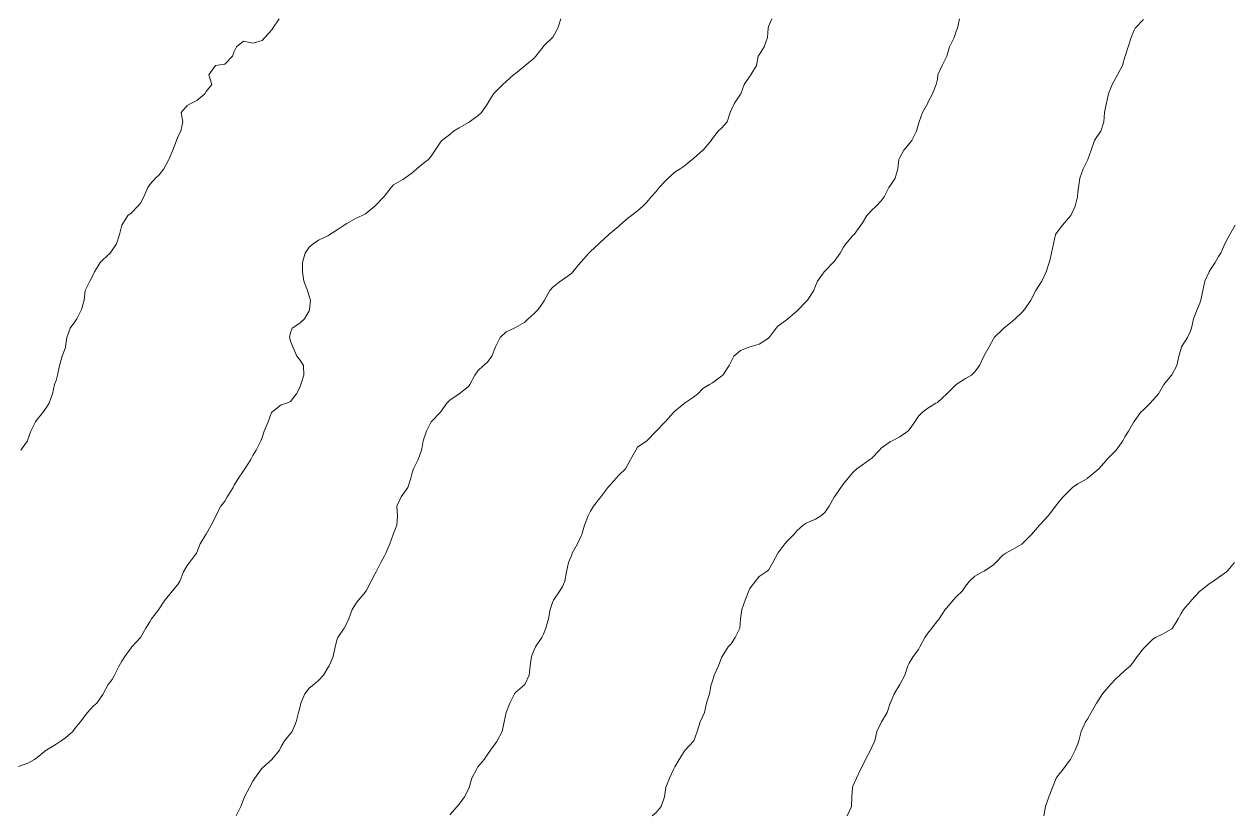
# Model space of a CAD drawing. Header units: centimetres. Extents: x 0 to 642158, y -847 to 649707.
# Drawn here: x 616081 to 616145.5, y 620590.9 to 620633 of the extents above; entities that cross this region are included whole.
import ezdxf

# ---------------------------------------------------------------- set-up
doc = ezdxf.new("R2010")
doc.units = ezdxf.units.CM
doc.header["$MEASUREMENT"] = 0
doc.layers.add('WAL_topographie 0.5', color=253, linetype='Continuous', lineweight=20)

msp = doc.modelspace()

# ---------------------------------------------------------------- linework, layer by layer
at = {"layer": 'WAL_topographie 0.5'}
for points in [[(616109.663, 620633.25), (616109.506, 620632.75), (616109.25, 620632.274), (616109.231, 620632.25), (616108.75, 620631.787), (616108.72, 620631.75), (616108.341, 620631.25), (616108.25, 620631.153), (616107.769, 620630.75), (616107.75, 620630.736), (616107.25, 620630.331), (616107.154, 620630.25), (616106.75, 620629.9), (616106.583, 620629.75), (616106.25, 620629.429), (616106.083, 620629.25), (616105.782, 620628.75), (616105.75, 620628.71), (616105.43, 620628.25), (616105.25, 620628.074), (616104.806, 620627.75), (616104.75, 620627.712), (616104.25, 620627.441), (616103.94, 620627.25), (616103.75, 620627.083), (616103.329, 620626.75), (616103.25, 620626.667), (616102.962, 620626.25), (616102.75, 620625.927), (616102.619, 620625.75), (616102.25, 620625.484), (616101.982, 620625.25), (616101.75, 620625.033), (616101.345, 620624.75), (616101.25, 620624.681), (616100.75, 620624.393), (616100.625, 620624.25), (616100.25, 620623.77), (616100.235, 620623.75), (616099.75, 620623.25), (616099.75, 620623.25), (616099.25, 620622.853), (616099.066, 620622.75), (616098.75, 620622.61), (616098.25, 620622.328), (616098.12, 620622.25), (616097.75, 620621.987), (616097.359, 620621.75), (616097.25, 620621.669), (616096.75, 620621.44), (616096.454, 620621.25), (616096.25, 620621.06), (616096.036, 620620.75), (616095.884, 620620.25), (616095.893, 620619.75), (616095.956, 620619.25), (616096.152, 620618.75), (616096.25, 620618.464), (616096.318, 620618.25), (616096.271, 620617.75), (616096.25, 620617.667), (616096, 620617.25), (616095.75, 620617.023), (616095.35, 620616.75), (616095.25, 620616.5), (616095.203, 620616.25), (616095.25, 620616.062), (616095.382, 620615.75), (616095.598, 620615.25), (616095.75, 620615.056), (616095.94, 620614.75), (616095.964, 620614.25), (616095.811, 620613.75), (616095.75, 620613.583), (616095.571, 620613.25), (616095.25, 620612.841), (616095.05, 620612.75), (616094.75, 620612.662), (616094.25, 620612.27), (616094.239, 620612.25), (616094.056, 620611.75), (616093.854, 620611.25), (616093.75, 620610.927), (616093.669, 620610.75), (616093.417, 620610.25), (616093.25, 620609.954), (616093.143, 620609.75), (616092.817, 620609.25), (616092.75, 620609.139), (616092.487, 620608.75), (616092.25, 620608.37), (616092.194, 620608.25), (616091.882, 620607.75), (616091.75, 620607.531), (616091.545, 620607.25), (616091.274, 620606.75), (616091.25, 620606.697), (616091.026, 620606.25), (616090.75, 620605.773), (616090.735, 620605.75), (616090.426, 620605.25), (616090.25, 620604.786), (616090.232, 620604.75), (616089.859, 620604.25), (616089.75, 620604.091), (616089.553, 620603.75), (616089.348, 620603.25), (616089.25, 620603.083), (616088.964, 620602.75), (616088.75, 620602.477), (616088.55, 620602.25), (616088.25, 620601.781), (616088.233, 620601.75), (616087.848, 620601.25), (616087.75, 620601.083), (616087.534, 620600.75), (616087.25, 620600.25), (616087.25, 620600.25), (616086.796, 620599.75), (616086.75, 620599.71), (616086.421, 620599.25), (616086.25, 620599), (616086.107, 620598.75), (616085.872, 620598.25), (616085.75, 620598.023), (616085.528, 620597.75), (616085.266, 620597.25), (616085.25, 620597.221), (616084.917, 620596.75), (616084.75, 620596.607), (616084.427, 620596.25), (616084.25, 620596.03), (616084.056, 620595.75), (616083.75, 620595.395), (616083.635, 620595.25), (616083.25, 620594.901), (616083.026, 620594.75), (616082.75, 620594.564), (616082.25, 620594.263), (616082.227, 620594.25), (616081.75, 620593.861), (616081.607, 620593.75), (616081.25, 620593.547), (616080.75, 620593.377)], [(616094.646, 620633.25), (616094.319, 620632.75), (616094.25, 620632.659), (616093.89, 620632.25), (616093.75, 620632.083), (616093.25, 620631.946), (616092.75, 620632.046), (616092.368, 620631.75), (616092.25, 620631.5), (616092.155, 620631.25), (616091.75, 620630.825), (616091.25, 620630.75), (616091.25, 620630.75), (616090.9, 620630.25), (616091.05, 620629.75), (616090.75, 620629.375), (616090.679, 620629.25), (616090.25, 620628.897), (616089.972, 620628.75), (616089.75, 620628.617), (616089.426, 620628.25), (616089.512, 620627.75), (616089.4, 620627.25), (616089.25, 620626.95), (616089.167, 620626.75), (616088.981, 620626.25), (616088.768, 620625.75), (616088.75, 620625.712), (616088.5, 620625.25), (616088.25, 620624.934), (616088.056, 620624.75), (616087.75, 620624.406), (616087.641, 620624.25), (616087.434, 620623.75), (616087.25, 620623.417), (616087.104, 620623.25), (616086.75, 620622.881), (616086.583, 620622.75), (616086.25, 620622.25), (616086.25, 620622.25), (616086.137, 620621.75), (616085.976, 620621.25), (616085.75, 620620.9), (616085.635, 620620.75), (616085.25, 620620.393), (616085.096, 620620.25), (616084.794, 620619.75), (616084.75, 620619.635), (616084.55, 620619.25), (616084.307, 620618.75), (616084.25, 620618.25), (616084.25, 620618.25), (616084.104, 620617.75), (616083.861, 620617.25), (616083.75, 620617.088), (616083.5, 620616.75), (616083.325, 620616.25), (616083.258, 620615.75), (616083.25, 620615.726), (616083.078, 620615.25), (616082.941, 620614.75), (616082.825, 620614.25), (616082.75, 620613.956), (616082.669, 620613.75), (616082.557, 620613.25), (616082.387, 620612.75), (616082.25, 620612.554), (616082.037, 620612.25), (616081.75, 620611.879), (616081.661, 620611.75), (616081.402, 620611.25), (616081.25, 620610.812), (616081.223, 620610.75), (616080.875, 620610.25)], [(616120.931, 620633.25), (616120.75, 620632.844), (616120.724, 620632.75), (616120.683, 620632.25), (616120.506, 620631.75), (616120.25, 620631.33), (616120.194, 620631.25), (616120.114, 620630.75), (616119.802, 620630.25), (616119.75, 620630.192), (616119.455, 620629.75), (616119.262, 620629.25), (616119.25, 620629.228), (616118.936, 620628.75), (616118.75, 620628.368), (616118.701, 620628.25), (616118.536, 620627.75), (616118.25, 620627.438), (616118.062, 620627.25), (616117.75, 620626.865), (616117.679, 620626.75), (616117.264, 620626.25), (616117.25, 620626.236), (616116.75, 620625.803), (616116.681, 620625.75), (616116.25, 620625.393), (616116.033, 620625.25), (616115.75, 620625.074), (616115.397, 620624.75), (616115.25, 620624.611), (616114.917, 620624.25), (616114.75, 620624.033), (616114.492, 620623.75), (616114.25, 620623.464), (616114.05, 620623.25), (616113.75, 620623.013), (616113.438, 620622.75), (616113.25, 620622.62), (616112.825, 620622.25), (616112.75, 620622.179), (616112.25, 620621.761), (616112.236, 620621.75), (616111.75, 620621.3), (616111.699, 620621.25), (616111.25, 620620.843), (616111.155, 620620.75), (616110.75, 620620.278), (616110.724, 620620.25), (616110.313, 620619.75), (616110.25, 620619.681), (616109.75, 620619.318), (616109.657, 620619.25), (616109.25, 620618.936), (616109.091, 620618.75), (616108.806, 620618.25), (616108.75, 620618.146), (616108.462, 620617.75), (616108.25, 620617.531), (616107.929, 620617.25), (616107.75, 620617.065), (616107.25, 620616.777), (616107.187, 620616.75), (616106.75, 620616.55), (616106.432, 620616.25), (616106.25, 620615.897), (616106.192, 620615.75), (616105.994, 620615.25), (616105.75, 620614.944), (616105.543, 620614.75), (616105.25, 620614.467), (616105.083, 620614.25), (616104.825, 620613.75), (616104.75, 620613.643), (616104.25, 620613.25), (616104.25, 620613.25), (616103.75, 620612.917), (616103.589, 620612.75), (616103.25, 620612.273), (616103.232, 620612.25), (616102.75, 620611.75), (616102.75, 620611.75), (616102.505, 620611.25), (616102.328, 620610.75), (616102.25, 620610.312), (616102.236, 620610.25), (616102.061, 620609.75), (616101.818, 620609.25), (616101.75, 620609.042), (616101.675, 620608.75), (616101.506, 620608.25), (616101.25, 620607.875), (616101.153, 620607.75), (616100.917, 620607.25), (616100.952, 620606.75), (616100.924, 620606.25), (616100.75, 620605.809), (616100.728, 620605.75), (616100.546, 620605.25), (616100.339, 620604.75), (616100.25, 620604.568), (616100.066, 620604.25), (616099.816, 620603.75), (616099.75, 620603.625), (616099.547, 620603.25), (616099.291, 620602.75), (616099.25, 620602.694), (616098.886, 620602.25), (616098.75, 620602.089), (616098.544, 620601.75), (616098.362, 620601.25), (616098.25, 620601.011), (616098.11, 620600.75), (616097.776, 620600.25), (616097.75, 620600.159), (616097.637, 620599.75), (616097.524, 620599.25), (616097.312, 620598.75), (616097.25, 620598.63), (616097.006, 620598.25), (616096.75, 620597.956), (616096.491, 620597.75), (616096.25, 620597.559), (616096.017, 620597.25), (616095.804, 620596.75), (616095.75, 620596.5), (616095.687, 620596.25), (616095.562, 620595.75), (616095.34, 620595.25), (616095.25, 620595.129), (616094.926, 620594.75), (616094.75, 620594.434), (616094.66, 620594.25), (616094.25, 620593.75), (616094.25, 620593.75), (616093.75, 620593.294), (616093.712, 620593.25), (616093.347, 620592.75), (616093.25, 620592.591), (616093.063, 620592.25), (616092.804, 620591.75), (616092.75, 620591.617), (616092.597, 620591.25), (616092.353, 620590.75)], [(616130.927, 620633.25), (616130.819, 620632.75), (616130.75, 620632.584), (616130.639, 620632.25), (616130.405, 620631.75), (616130.25, 620631.25), (616130.25, 620631.25), (616130, 620630.75), (616129.783, 620630.25), (616129.75, 620630.036), (616129.683, 620629.75), (616129.5, 620629.25), (616129.25, 620628.779), (616129.234, 620628.75), (616128.963, 620628.25), (616128.783, 620627.75), (616128.75, 620627.643), (616128.646, 620627.25), (616128.385, 620626.75), (616128.25, 620626.583), (616127.961, 620626.25), (616127.75, 620625.854), (616127.7, 620625.75), (616127.645, 620625.25), (616127.509, 620624.75), (616127.25, 620624.382), (616127.167, 620624.25), (616126.917, 620623.75), (616126.75, 620623.538), (616126.482, 620623.25), (616126.25, 620623.04), (616125.993, 620622.75), (616125.75, 620622.364), (616125.672, 620622.25), (616125.306, 620621.75), (616125.25, 620621.69), (616124.871, 620621.25), (616124.75, 620621.075), (616124.569, 620620.75), (616124.25, 620620.308), (616124.2, 620620.25), (616123.75, 620619.785), (616123.714, 620619.75), (616123.365, 620619.25), (616123.25, 620619), (616123.159, 620618.75), (616122.824, 620618.25), (616122.75, 620618.173), (616122.343, 620617.75), (616122.25, 620617.664), (616121.77, 620617.25), (616121.75, 620617.234), (616121.25, 620616.865), (616121.146, 620616.75), (616120.781, 620616.25), (616120.75, 620616.217), (616120.25, 620615.897), (616119.75, 620615.75), (616119.75, 620615.75), (616119.25, 620615.567), (616118.898, 620615.25), (616118.75, 620614.964), (616118.653, 620614.75), (616118.308, 620614.25), (616118.25, 620614.204), (616117.75, 620613.826), (616117.594, 620613.75), (616117.25, 620613.538), (616116.972, 620613.25), (616116.75, 620613.062), (616116.274, 620612.75), (616116.25, 620612.736), (616115.75, 620612.331), (616115.679, 620612.25), (616115.25, 620611.764), (616115.236, 620611.75), (616114.75, 620611.25), (616114.75, 620611.25), (616114.25, 620610.75), (616114.25, 620610.75), (616113.75, 620610.406), (616113.664, 620610.25), (616113.379, 620609.75), (616113.25, 620609.485), (616113.125, 620609.25), (616112.75, 620608.886), (616112.621, 620608.75), (616112.25, 620608.317), (616112.183, 620608.25), (616111.8, 620607.75), (616111.75, 620607.685), (616111.405, 620607.25), (616111.25, 620606.985), (616111.125, 620606.75), (616110.934, 620606.25), (616110.786, 620605.75), (616110.75, 620605.679), (616110.558, 620605.25), (616110.282, 620604.75), (616110.25, 620604.667), (616110.076, 620604.25), (616109.966, 620603.75), (616109.891, 620603.25), (616109.75, 620602.968), (616109.625, 620602.75), (616109.275, 620602.25), (616109.25, 620602.179), (616109.107, 620601.75), (616109.012, 620601.25), (616108.878, 620600.75), (616108.75, 620600.426), (616108.656, 620600.25), (616108.326, 620599.75), (616108.25, 620599.603), (616108.1, 620599.25), (616108.026, 620598.75), (616107.973, 620598.25), (616107.75, 620597.75), (616107.75, 620597.75), (616107.25, 620597.324), (616107.193, 620597.25), (616106.957, 620596.75), (616106.75, 620596.25), (616106.75, 620596.25), (616106.654, 620595.75), (616106.543, 620595.25), (616106.277, 620594.75), (616106.25, 620594.708), (616105.917, 620594.25), (616105.75, 620594.021), (616105.574, 620593.75), (616105.25, 620593.35), (616105.185, 620593.25), (616104.928, 620592.75), (616104.786, 620592.25), (616104.75, 620592.162), (616104.531, 620591.75), (616104.25, 620591.375), (616104.15, 620591.25), (616103.75, 620590.806)], [(616140.75, 620633.207), (616140.306, 620632.75), (616140.25, 620632.632), (616140.095, 620632.25), (616139.921, 620631.75), (616139.762, 620631.25), (616139.75, 620631.212), (616139.617, 620630.75), (616139.357, 620630.25), (616139.25, 620630.054), (616139.075, 620629.75), (616138.882, 620629.25), (616138.763, 620628.75), (616138.75, 620628.688), (616138.66, 620628.25), (616138.621, 620627.75), (616138.476, 620627.25), (616138.25, 620626.946), (616138.138, 620626.75), (616137.946, 620626.25), (616137.773, 620625.75), (616137.75, 620625.704), (616137.528, 620625.25), (616137.344, 620624.75), (616137.278, 620624.25), (616137.25, 620624), (616137.222, 620623.75), (616137.097, 620623.25), (616136.864, 620622.75), (616136.75, 620622.607), (616136.429, 620622.25), (616136.25, 620622.017), (616136.045, 620621.75), (616135.942, 620621.25), (616135.847, 620620.75), (616135.75, 620620.361), (616135.721, 620620.25), (616135.561, 620619.75), (616135.321, 620619.25), (616135.25, 620619.141), (616135.007, 620618.75), (616134.75, 620618.275), (616134.738, 620618.25), (616134.407, 620617.75), (616134.25, 620617.593), (616133.897, 620617.25), (616133.75, 620617.128), (616133.294, 620616.75), (616133.25, 620616.694), (616132.788, 620616.25), (616132.75, 620616.179), (616132.51, 620615.75), (616132.25, 620615.286), (616132.236, 620615.25), (616132.007, 620614.75), (616131.75, 620614.423), (616131.577, 620614.25), (616131.25, 620614.069), (616130.75, 620613.75), (616130.75, 620613.75), (616130.25, 620613.25), (616130.25, 620613.25), (616129.75, 620612.793), (616129.675, 620612.75), (616129.25, 620612.484), (616128.937, 620612.25), (616128.75, 620612.063), (616128.547, 620611.75), (616128.25, 620611.327), (616128.179, 620611.25), (616127.75, 620610.957), (616127.345, 620610.75), (616127.25, 620610.702), (616126.75, 620610.342), (616126.66, 620610.25), (616126.25, 620609.818), (616126.154, 620609.75), (616125.75, 620609.466), (616125.464, 620609.25), (616125.25, 620609.05), (616125, 620608.75), (616124.75, 620608.45), (616124.61, 620608.25), (616124.261, 620607.75), (616124.25, 620607.733), (616123.981, 620607.25), (616123.75, 620606.912), (616123.543, 620606.75), (616123.25, 620606.569), (616122.75, 620606.36), (616122.595, 620606.25), (616122.25, 620605.938), (616122.088, 620605.75), (616121.75, 620605.403), (616121.609, 620605.25), (616121.25, 620604.75), (616121.25, 620604.75), (616120.972, 620604.25), (616120.75, 620603.85), (616120.625, 620603.75), (616120.25, 620603.5), (616120.05, 620603.25), (616119.75, 620602.859), (616119.694, 620602.75), (616119.494, 620602.25), (616119.323, 620601.75), (616119.25, 620601.25), (616119.25, 620601.25), (616119.223, 620600.75), (616118.972, 620600.25), (616118.75, 620599.917), (616118.602, 620599.75), (616118.266, 620599.25), (616118.25, 620599.217), (616118.083, 620598.75), (616117.845, 620598.25), (616117.75, 620597.931), (616117.686, 620597.75), (616117.591, 620597.25), (616117.446, 620596.75), (616117.336, 620596.25), (616117.25, 620596.058), (616117.096, 620595.75), (616116.941, 620595.25), (616116.763, 620594.75), (616116.75, 620594.732), (616116.3, 620594.25), (616116.25, 620594.182), (616115.979, 620593.75), (616115.75, 620593.35), (616115.703, 620593.25), (616115.466, 620592.75), (616115.263, 620592.25), (616115.25, 620592.125), (616115.206, 620591.75), (616115.023, 620591.25), (616114.75, 620590.917), (616114.536, 620590.75)], [(616145.628, 620622.25), (616145.356, 620621.75), (616145.25, 620621.542), (616145.091, 620621.25), (616144.861, 620620.75), (616144.75, 620620.565), (616144.565, 620620.25), (616144.25, 620619.767), (616144.239, 620619.75), (616144.019, 620619.25), (616143.917, 620618.75), (616143.81, 620618.25), (616143.75, 620618.091), (616143.611, 620617.75), (616143.405, 620617.25), (616143.31, 620616.75), (616143.25, 620616.591), (616143.094, 620616.25), (616142.777, 620615.75), (616142.75, 620615.662), (616142.627, 620615.25), (616142.52, 620614.75), (616142.25, 620614.268), (616142.233, 620614.25), (616141.838, 620613.75), (616141.75, 620613.625), (616141.55, 620613.25), (616141.25, 620612.904), (616141.092, 620612.75), (616140.75, 620612.399), (616140.578, 620612.25), (616140.25, 620611.773), (616140.237, 620611.75), (616139.936, 620611.25), (616139.75, 620610.954), (616139.638, 620610.75), (616139.284, 620610.25), (616139.25, 620610.205), (616138.795, 620609.75), (616138.75, 620609.7), (616138.364, 620609.25), (616138.25, 620609.153), (616137.765, 620608.75), (616137.75, 620608.74), (616137.25, 620608.444), (616136.953, 620608.25), (616136.75, 620608.047), (616136.462, 620607.75), (616136.25, 620607.5), (616136.056, 620607.25), (616135.75, 620606.843), (616135.664, 620606.75), (616135.25, 620606.306), (616135.2, 620606.25), (616134.777, 620605.75), (616134.75, 620605.721), (616134.279, 620605.25), (616134.25, 620605.226), (616133.75, 620604.939), (616133.396, 620604.75), (616133.25, 620604.641), (616132.871, 620604.25), (616132.75, 620604.121), (616132.25, 620603.787), (616132.162, 620603.75), (616131.75, 620603.524), (616131.467, 620603.25), (616131.25, 620603), (616131.091, 620602.75), (616130.75, 620602.417), (616130.594, 620602.25), (616130.25, 620601.842), (616130.172, 620601.75), (616129.843, 620601.25), (616129.75, 620601.136), (616129.456, 620600.75), (616129.25, 620600.486), (616129.08, 620600.25), (616128.814, 620599.75), (616128.75, 620599.62), (616128.464, 620599.25), (616128.25, 620598.893), (616128.179, 620598.75), (616128.011, 620598.25), (616127.75, 620597.75), (616127.75, 620597.75), (616127.45, 620597.25), (616127.25, 620596.779), (616127.237, 620596.75), (616127.074, 620596.25), (616126.766, 620595.75), (616126.75, 620595.722), (616126.52, 620595.25), (616126.409, 620594.75), (616126.25, 620594.4), (616126.182, 620594.25), (616125.917, 620593.75), (616125.75, 620593.404), (616125.674, 620593.25), (616125.44, 620592.75), (616125.25, 620592.329), (616125.221, 620592.25), (616125.19, 620591.75), (616125.165, 620591.25), (616124.944, 620590.75)], [(616145.59, 620604.25), (616145.25, 620603.825), (616145.171, 620603.75), (616144.75, 620603.454), (616144.475, 620603.25), (616144.25, 620603.118), (616143.787, 620602.75), (616143.75, 620602.718), (616143.311, 620602.25), (616143.25, 620602.173), (616142.883, 620601.75), (616142.75, 620601.539), (616142.593, 620601.25), (616142.283, 620600.75), (616142.25, 620600.717), (616141.75, 620600.431), (616141.389, 620600.25), (616141.25, 620600.172), (616140.828, 620599.75), (616140.75, 620599.669), (616140.399, 620599.25), (616140.25, 620599.011), (616140.05, 620598.75), (616139.75, 620598.493), (616139.476, 620598.25), (616139.25, 620598.031), (616138.985, 620597.75), (616138.75, 620597.483), (616138.55, 620597.25), (616138.25, 620596.773), (616138.235, 620596.75), (616137.953, 620596.25), (616137.75, 620595.908), (616137.643, 620595.75), (616137.426, 620595.25), (616137.304, 620594.75), (616137.25, 620594.583), (616137.096, 620594.25), (616136.85, 620593.75), (616136.75, 620593.619), (616136.476, 620593.25), (616136.25, 620592.97), (616136.093, 620592.75), (616135.9, 620592.25), (616135.75, 620591.875), (616135.693, 620591.75), (616135.519, 620591.25), (616135.426, 620590.75)]]:
    msp.add_lwpolyline(points, dxfattribs=at)

doc.saveas('drawing.dxf')
